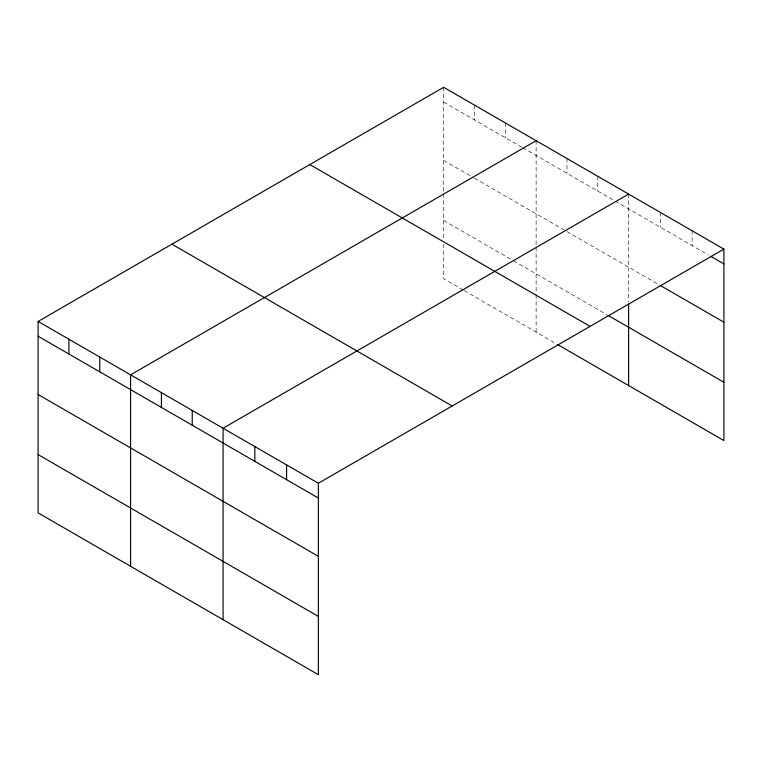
<?xml version="1.0" encoding="UTF-8"?>
<svg xmlns="http://www.w3.org/2000/svg" width="762" height="762" viewBox="0 0 762 762"><rect width="100%" height="100%" fill="white"/><g stroke="black" fill="none" stroke-linecap="round" stroke-linejoin="round"><path stroke-width="0.57" stroke-dasharray="3.81 2.86" d="M443.636 87.306L443.636 192.729M443.636 102.089L521.741 147.18M522.77 147.771L614.229 200.577M615.248 201.168L708.527 255.022M443.636 160.391L473.44 177.594M474.469 178.194L565.928 230.991M566.957 231.581L660.378 285.521M443.636 220.456L512.493 260.204M513.521 260.795L607.028 314.792M463.163 290.027L443.636 278.749L443.636 241.44M464.191 290.617L556.679 344.014M692.134 230.772L692.134 245.564M660.378 212.436L660.378 227.219M628.612 194.1L628.612 301.838M597.779 176.298L597.779 191.081M566.957 158.496L566.957 173.288M536.124 140.703L536.124 246.126M536.124 247.288L536.124 293.675M536.124 294.837L536.124 332.146M505.292 122.901L505.292 137.693M474.469 105.099L474.469 119.891M443.636 193.891L443.636 240.278"/><path stroke-width="1.14" d="M723.9 249.107L318.364 483.251L318.364 674.694L38.1 512.893L38.1 321.44L443.636 87.306L723.9 249.107L723.9 440.56L557.708 344.605M536.124 140.703L130.588 374.837L130.588 566.29M628.612 194.1L223.076 428.234L223.076 619.687M710.584 256.213L723.9 263.9M660.378 285.521L723.9 322.202M608.057 315.382L723.9 382.267M309.81 164.563L590.074 326.374M171.926 244.173L452.19 405.984M38.1 321.44L318.364 483.251M38.1 336.223L318.364 498.034M38.1 394.526L318.364 556.336M38.1 454.59L318.364 616.401M628.612 304.143L628.612 385.543M286.598 464.906L286.598 479.698M254.832 446.57L254.832 461.362M192.243 410.432L192.243 425.225M161.411 392.63L161.411 407.422M99.755 357.035L99.755 371.827M68.932 339.242L68.932 354.025"/></g></svg>
